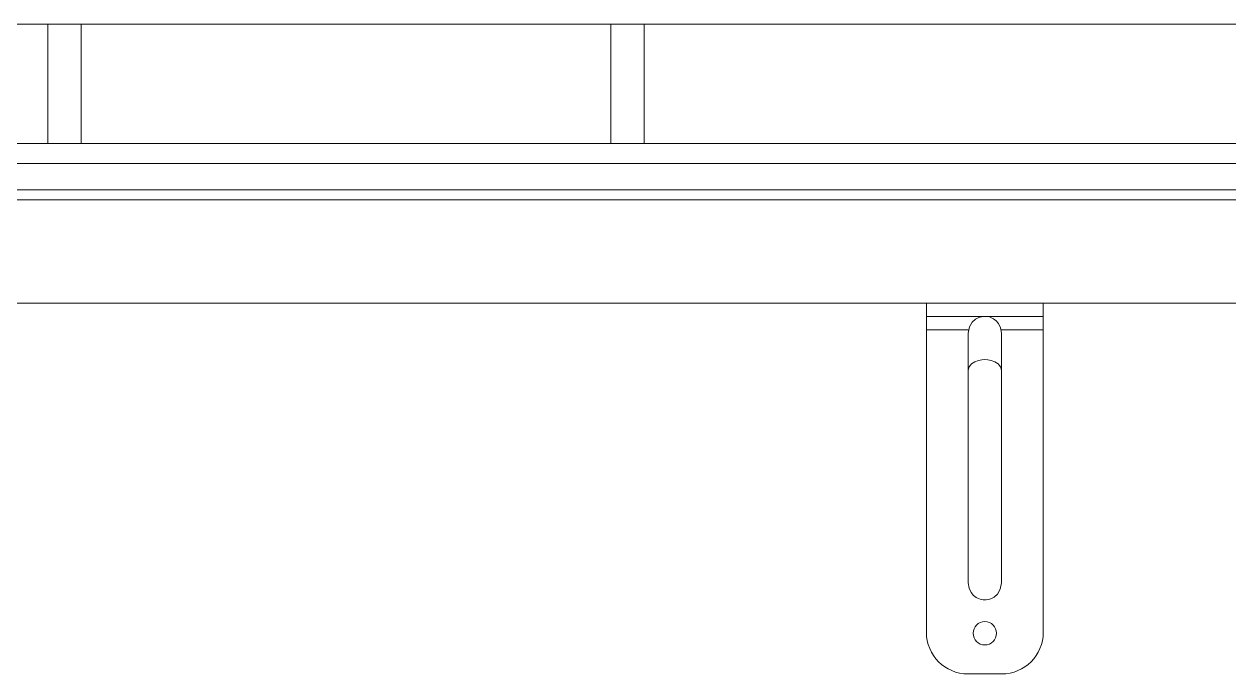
# Model space of a CAD drawing. Header units: millimetres. Extents: x -102 to 1947, y 0 to 1377.
# Drawn here: x 768 to 1347, y 0 to 312 of the extents above; entities that cross this region are included whole.
import ezdxf

# ---------------------------------------------------------------- set-up
doc = ezdxf.new("R2010")
doc.units = ezdxf.units.MM
doc.layers.add('ceco.net 341', color=7, linetype='Continuous', lineweight=5)

# ---------------------------------------------------------------- blocks, each defined once
blk = doc.blocks.new('w341a')
at = {"layer": 'ceco.net 341', "lineweight": 5}
for p, q in [((-25.62, 312.46), (1870.52, 312.46)), ((778.98, 312.46), (778.98, 255.11)), ((795, 312.46), (795, 255.11)), ((1049.9, 312.46), (1049.9, 255.11)), ((1065.91, 312.46), (1065.91, 255.11)), ((1947.39, 255.11), (-102.49, 255.11)), ((1947.39, 245.5), (-102.49, 245.5)), ((1934.58, 232.76), (-89.68, 232.76)), ((1931.37, 227.96), (-86.48, 227.96)), ((1929.13, 178.24), (-84.24, 178.24)), ((1201.82, 178.24), (1201.82, 20)), ((1258.04, 178.24), (1258.04, 20)), ((1258.04, 171.84), (1201.82, 171.84)), ((1223.89, 169.17), (1222.51, 166.91)), ((1225.51, 170.6), (1223.89, 169.17)), ((1227.02, 171.39), (1225.51, 170.6)), ((1228.95, 171.84), (1227.02, 171.39)), ((1232.13, 171.64), (1231.11, 171.84)), ((1234.11, 170.76), (1232.13, 171.64)), ((1235.32, 169.85), (1234.11, 170.76)), ((1236.54, 168.43), (1235.32, 169.85)), ((1237.53, 166.42), (1236.54, 168.43)), ((1222.22, 165.43), (1201.82, 165.43)), ((1222.51, 166.91), (1221.92, 163.88)), ((1221.92, 163.88), (1221.92, 146.06)), ((1237.94, 163.88), (1237.53, 166.42)), ((1258.04, 165.43), (1237.69, 165.43)), ((1237.94, 163.08), (1237.94, 163.88)), ((1237.94, 161.35), (1237.94, 163.08)), ((1237.94, 158.75), (1237.94, 161.35)), ((1237.94, 156.26), (1237.94, 158.75)), ((1228.49, 151.03), (1226.85, 150.73)), ((1229.93, 151.12), (1228.49, 151.03)), ((1231.37, 151.03), (1229.93, 151.12)), ((1233.01, 150.73), (1231.37, 151.03)), ((1237.94, 153.27), (1237.94, 156.26)), ((1237.94, 149.78), (1237.94, 153.27)), ((1222.35, 147.7), (1221.92, 146.06)), ((1221.92, 146.06), (1221.92, 48.98)), ((1223.52, 149.1), (1222.35, 147.7)), ((1225.12, 150.11), (1223.52, 149.1)), ((1226.85, 150.73), (1225.12, 150.11)), ((1234.73, 150.11), (1233.01, 150.73)), ((1236.34, 149.1), (1234.73, 150.11)), ((1237.5, 147.7), (1236.34, 149.1)), ((1237.94, 146.06), (1237.5, 147.7)), ((1237.94, 146.06), (1237.94, 149.78)), ((1237.94, 48.98), (1237.94, 146.06)), ((1221.92, 48.98), (1221.92, 43.65)), ((1237.94, 48.98), (1237.94, 43.64)), ((1221.92, 43.76), (1222.33, 41.15)), ((1222.33, 41.15), (1223.32, 39.11)), ((1235.97, 38.38), (1237.35, 40.68)), ((1237.35, 40.68), (1237.94, 43.76)), ((1223.32, 39.11), (1224.54, 37.67)), ((1224.54, 37.67), (1225.75, 36.74)), ((1225.75, 36.74), (1226.83, 36.18)), ((1226.83, 36.18), (1227.73, 35.87)), ((1227.73, 35.87), (1228.45, 35.69)), ((1228.45, 35.69), (1229.06, 35.61)), ((1229.06, 35.61), (1230.54, 35.58)), ((1230.54, 35.58), (1231.56, 35.73)), ((1231.56, 35.73), (1232.84, 36.12)), ((1232.84, 36.12), (1234.35, 36.93)), ((1234.35, 36.93), (1235.97, 38.38)), ((1238.04, 0), (1221.82, 0))]:
    blk.add_line(p, q, dxfattribs=at)
blk.add_circle((1229.93, 19.51), 5.61, dxfattribs=at)
for centre, start, end in [((1221.82, 20), 180, 270), ((1238.04, 20), 270, 0)]:
    blk.add_arc(centre, 20, start, end, dxfattribs=at)

msp = doc.modelspace()

# ---------------------------------------------------------------- block references
msp.add_blockref('w341a', (0, 0))

doc.saveas('drawing.dxf')
